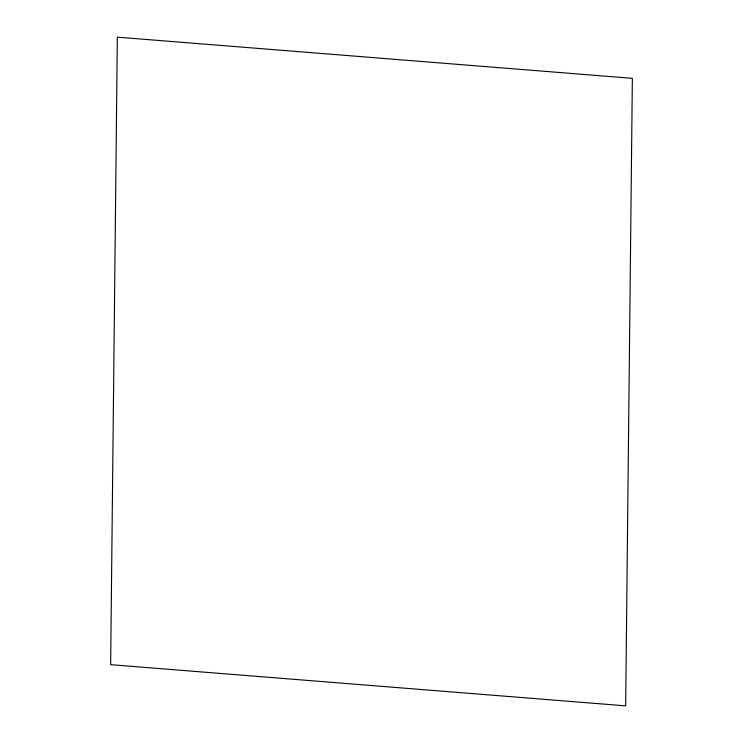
<?xml version="1.0" encoding="UTF-8"?>
<svg xmlns="http://www.w3.org/2000/svg" width="743" height="743" viewBox="0 0 743 743"><rect width="100%" height="100%" fill="white"/><g stroke="black" fill="none" stroke-linecap="round" stroke-linejoin="round"><path stroke-width="1.11" d="M117.338 37.15L110.642 664.669L625.662 705.85L632.358 78.331L117.338 37.15"/></g></svg>
